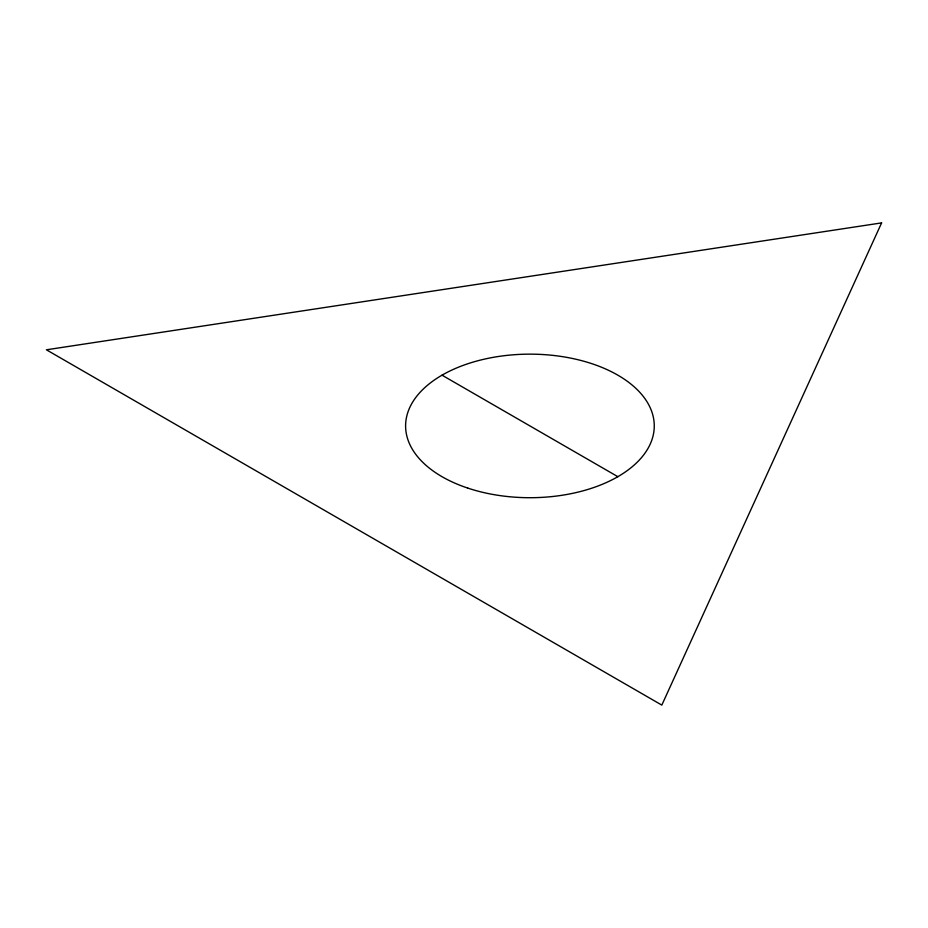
<?xml version="1.0" encoding="UTF-8"?>
<svg xmlns="http://www.w3.org/2000/svg" width="928" height="928" viewBox="0 0 928 928"><rect width="100%" height="100%" fill="white"/><g stroke="black" fill="none" stroke-linecap="round" stroke-linejoin="round"><path stroke-width="1.39" d="M442.018 375.167L617.851 476.69M881.6 222.894L661.815 705.106L46.4 349.798L881.6 222.894M467.77 488.093A124.329 71.781 0 0 0 654.263 425.929A124.329 71.781 0 0 0 467.77 363.764A124.329 71.781 0 0 0 467.77 488.093"/></g></svg>
